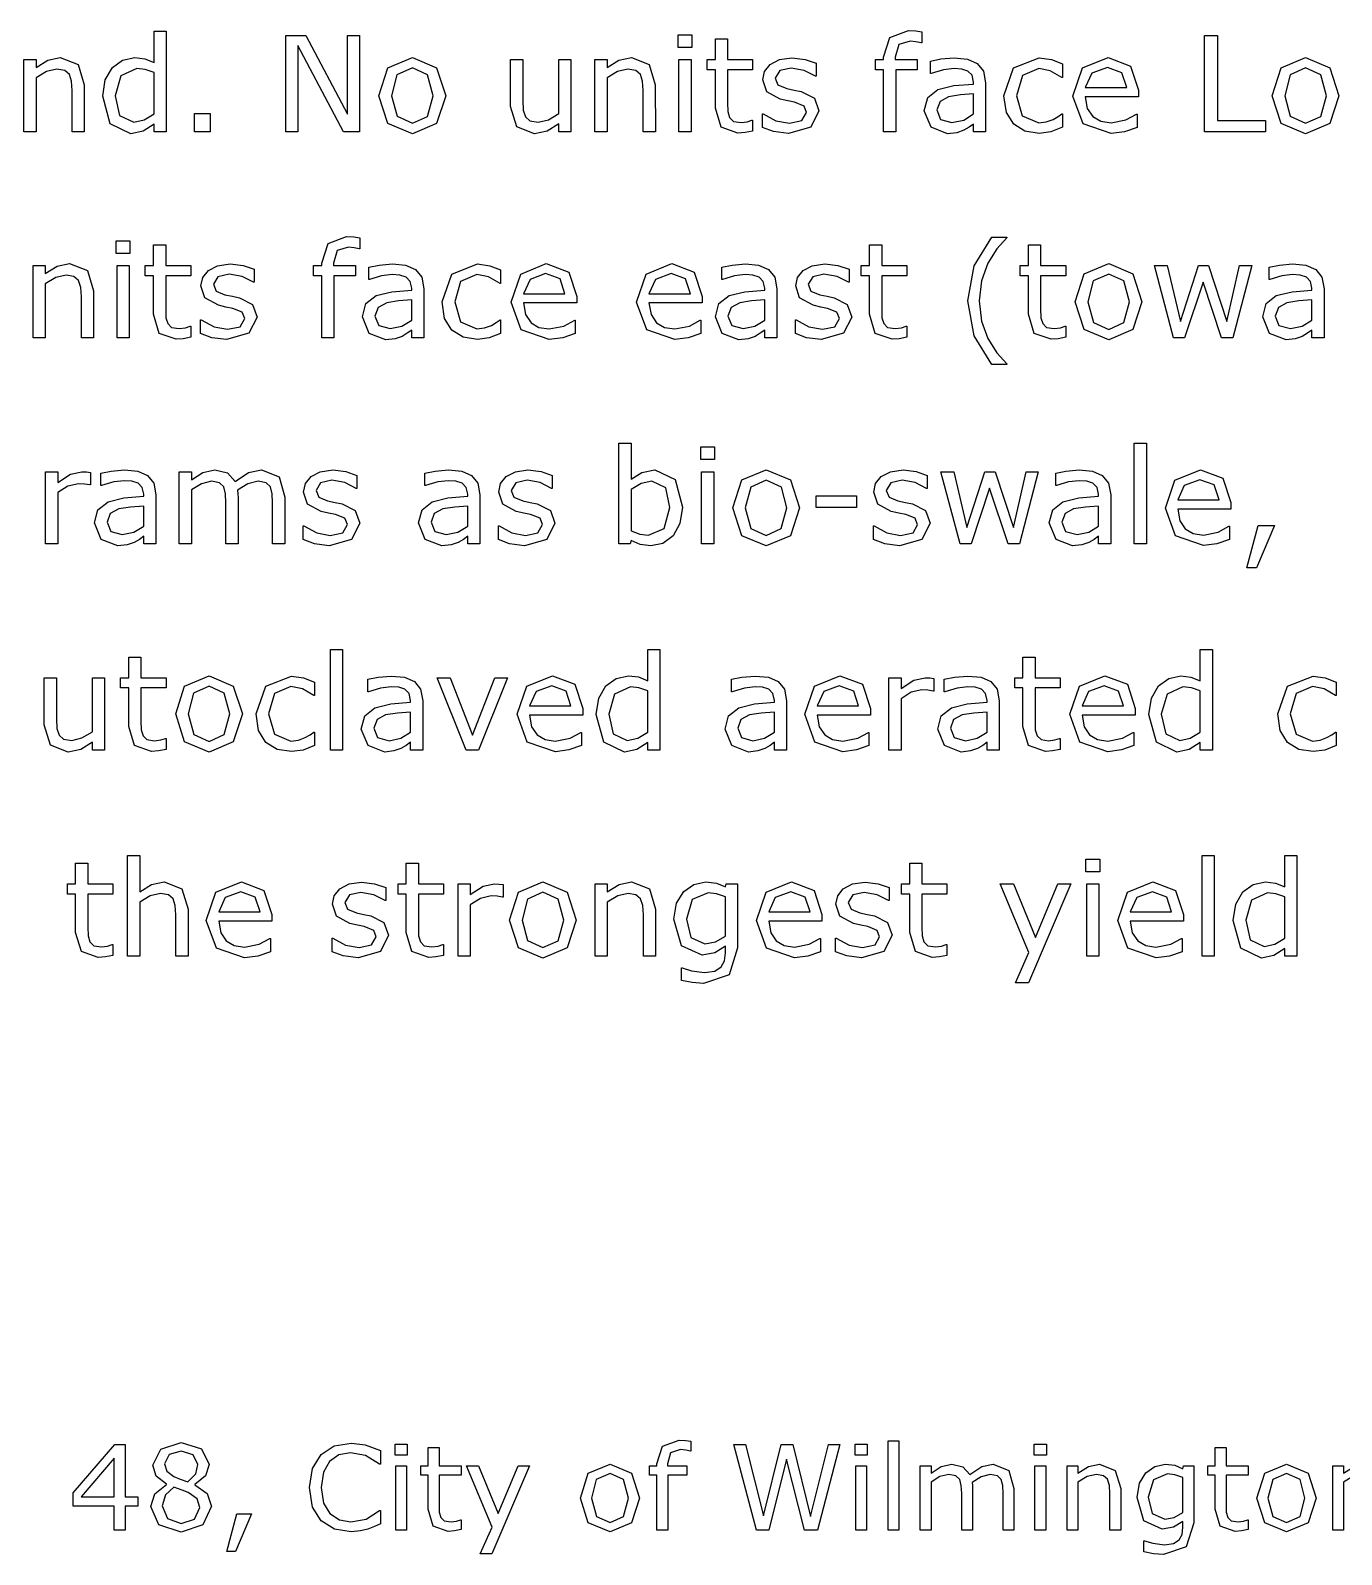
# Model space of a CAD drawing. Extents: x -17 to 192, y 167 to 459.
# Drawn here: x 111.15 to 134.72, y 167.57 to 194.97 of the extents above; entities that cross this region are included whole.
import ezdxf

# ---------------------------------------------------------------- set-up
doc = ezdxf.new("R2010")
doc.units = 0

msp = doc.modelspace()

# ---------------------------------------------------------------- linework, layer by layer
at = {"layer": 'Layer 1', "color": 7}
for points in [[(113.595271, 193.146196), (113.376681, 193.146196), (113.376681, 193.282245), (113.180183, 193.15551), (112.958103, 193.11016), (112.588359, 193.289204), (112.452321, 193.785694), (112.498829, 194.079857), (112.626728, 194.29962), (112.810439, 194.434478), (113.029029, 194.480991), (113.210412, 194.459031), (113.376681, 194.392753), (113.376681, 194.955521), (113.595271, 194.955521), (113.595271, 193.146196)], [(117.067148, 193.146196), (116.782282, 193.146196), (115.961405, 194.694933), (115.961405, 193.14617), (115.746302, 193.14617), (115.746302, 194.877469), (116.103256, 194.877469), (116.852047, 193.46359), (116.852047, 194.877469), (117.067148, 194.877469), (117.067148, 193.146196)], [(123.041173, 194.662363), (122.794677, 194.662363), (122.794677, 194.889084), (123.041173, 194.889084), (123.041173, 194.662363)], [(124.134139, 193.157812), (123.999262, 193.131089), (123.870201, 193.120505), (123.567894, 193.227476), (123.464413, 193.570482), (123.464413, 194.261149), (123.316747, 194.261149), (123.316747, 194.444849), (123.464413, 194.444849), (123.464413, 194.81807), (123.683004, 194.81807), (123.683004, 194.444849), (124.134139, 194.444849), (124.134139, 194.261149), (123.683004, 194.261149), (123.683004, 193.669304), (123.68766, 193.50886), (123.720215, 193.401889), (123.789977, 193.333283), (123.927179, 193.312381), (124.038799, 193.327462), (124.122516, 193.354212), (124.134131, 193.354212), (124.134139, 193.157812)], [(127.174645, 194.743775), (127.16303, 194.743775), (127.068849, 194.764677), (126.966529, 194.776319), (126.761893, 194.713533), (126.699104, 194.48914), (126.699104, 194.444955), (127.093267, 194.444955), (127.093267, 194.261255), (126.706081, 194.261255), (126.706081, 193.14617), (126.487491, 193.14617), (126.487491, 194.261229), (126.339824, 194.261229), (126.339824, 194.444929), (126.487491, 194.444929), (126.487491, 194.48795), (126.6026, 194.84257), (126.935136, 194.966977), (127.066523, 194.960098), (127.174655, 194.943694), (127.174645, 194.743775)], [(133.352168, 193.146196), (132.256887, 193.146196), (132.256887, 194.877495), (132.487106, 194.877495), (132.487106, 193.350825), (133.352168, 193.350825), (133.352168, 193.146196)], [(112.120946, 193.146196), (111.902356, 193.146196), (111.902356, 193.885679), (111.891878, 194.053108), (111.853508, 194.176377), (111.769792, 194.248449), (111.627941, 194.272791), (111.440743, 194.228606), (111.253545, 194.115814), (111.253545, 193.14617), (111.034955, 193.14617), (111.034955, 194.444929), (111.253545, 194.444929), (111.253545, 194.300757), (111.465159, 194.433287), (111.689565, 194.480965), (112.010475, 194.35423), (112.120933, 193.989131), (112.120946, 193.146196)], [(113.376681, 193.465945), (113.376681, 194.211249), (113.218553, 194.265885), (113.066235, 194.280966), (112.780208, 194.153067), (112.677888, 193.790297), (112.756953, 193.437979), (113.010424, 193.318228), (113.198786, 193.358921), (113.376681, 193.465892), (113.376681, 193.465945)], [(118.617052, 193.79498), (118.454272, 193.29386), (118.018253, 193.11016), (117.579907, 193.29386), (117.418289, 193.79498), (117.579907, 194.296127), (118.018253, 194.480991), (118.454272, 194.296127), (118.617052, 193.79498), (118.617052, 193.79498)], [(118.391487, 193.79498), (118.292654, 194.169392), (118.018253, 194.292635), (117.741525, 194.169392), (117.643857, 193.79498), (117.742689, 193.424088), (118.018253, 193.298517), (118.291493, 193.422924), (118.391487, 193.79498), (118.391487, 193.79498)], [(120.869214, 193.14617), (120.650623, 193.14617), (120.650623, 193.290341), (120.439007, 193.156647), (120.215765, 193.110134), (119.897181, 193.234541), (119.783235, 193.601967), (119.783235, 194.444929), (120.001826, 194.444929), (120.001826, 193.705446), (120.011139, 193.535689), (120.050671, 193.415912), (120.132062, 193.341512), (120.277402, 193.318228), (120.462275, 193.362414), (120.650634, 193.475205), (120.650634, 194.444902), (120.869224, 194.444902), (120.869214, 193.14617)], [(122.385399, 193.14617), (122.166808, 193.14617), (122.166808, 193.885653), (122.156331, 194.053081), (122.117961, 194.17635), (122.034244, 194.248423), (121.892393, 194.272764), (121.705196, 194.228579), (121.517998, 194.115787), (121.517998, 193.14617), (121.299407, 193.14617), (121.299407, 194.444929), (121.517998, 194.444929), (121.517998, 194.300757), (121.729611, 194.433287), (121.954017, 194.480965), (122.274927, 194.35423), (122.385385, 193.989131), (122.385399, 193.14617)], [(123.027229, 193.14617), (122.808639, 193.14617), (122.808639, 194.444929), (123.027229, 194.444929), (123.027229, 193.14617)], [(125.325924, 193.520581), (125.178257, 193.228746), (124.777121, 193.11479), (124.512022, 193.148525), (124.31087, 193.22409), (124.31087, 193.469438), (124.322485, 193.469438), (124.552704, 193.345031), (124.79571, 193.299681), (125.021278, 193.346195), (125.102669, 193.492694), (125.058486, 193.608952), (124.88873, 193.676394), (124.766643, 193.700736), (124.630605, 193.730951), (124.387596, 193.863507), (124.316672, 194.079778), (124.349226, 194.230934), (124.450384, 194.357669), (124.615489, 194.443711), (124.841057, 194.476255), (125.075927, 194.447204), (125.274751, 194.378598), (125.274751, 194.144891), (125.263136, 194.144891), (125.059658, 194.24837), (124.82479, 194.291391), (124.622477, 194.244877), (124.539925, 194.108855), (124.58992, 193.987914), (124.748051, 193.921663), (124.882925, 193.893749), (125.008498, 193.868085), (125.243369, 193.748334), (125.325921, 193.520423), (125.325924, 193.520581)], [(128.32225, 193.146196), (128.104821, 193.146196), (128.104821, 193.284547), (128.025755, 193.228746), (127.930413, 193.172946), (127.804839, 193.12876), (127.63857, 193.11024), (127.340914, 193.226497), (127.21883, 193.522989), (127.281616, 193.761352), (127.463, 193.905523), (127.747866, 193.976458), (128.104821, 194.004371), (128.104821, 194.038079), (128.078079, 194.161322), (128.003665, 194.238078), (127.892043, 194.274114), (127.756005, 194.283374), (127.564156, 194.260091), (127.345565, 194.194977), (127.33395, 194.194977), (127.33395, 194.417042), (127.518822, 194.455406), (127.757177, 194.476308), (127.995535, 194.453025), (128.172268, 194.376269), (128.28389, 194.237919), (128.32226, 194.02747), (128.32225, 193.146196)], [(129.703558, 193.227582), (129.495432, 193.146196), (129.287306, 193.117119), (129.029181, 193.157812), (128.828032, 193.283409), (128.696645, 193.495023), (128.650134, 193.793843), (128.824542, 194.293799), (129.287306, 194.47517), (129.505896, 194.443791), (129.703558, 194.367062), (129.703558, 194.124042), (129.691943, 194.124042), (129.484981, 194.243793), (129.278016, 194.28565), (128.98385, 194.160079), (128.876879, 193.793843), (128.981524, 193.432237), (129.278016, 193.30664), (129.412893, 193.324102), (129.536141, 193.369452), (129.62567, 193.420595), (129.691943, 193.468273), (129.703558, 193.468273), (129.703558, 193.227582)], [(131.070915, 193.772914), (130.113998, 193.772914), (130.150042, 193.563603), (130.248874, 193.418267), (130.391887, 193.334553), (130.575597, 193.30664), (130.84186, 193.358974), (131.033707, 193.463617), (131.045322, 193.463617), (131.045322, 193.225254), (130.819754, 193.147361), (130.57791, 193.115955), (130.073289, 193.290368), (129.891904, 193.788022), (130.06515, 194.293799), (130.52326, 194.480991), (130.927887, 194.327507), (131.070902, 193.8915), (131.070915, 193.772914)], [(130.858137, 193.940342), (130.770934, 194.206592), (130.511648, 194.300784), (130.231433, 194.197305), (130.113998, 193.940342), (130.858137, 193.940342)], [(134.671853, 193.79498), (134.509073, 193.29386), (134.073054, 193.11016), (133.634709, 193.29386), (133.473091, 193.79498), (133.634709, 194.296127), (134.073054, 194.480991), (134.509073, 194.296127), (134.671853, 193.79498), (134.671853, 193.79498)], [(134.446285, 193.79498), (134.347455, 194.169392), (134.073054, 194.292635), (133.796326, 194.169392), (133.698658, 193.79498), (133.797488, 193.424088), (134.073054, 193.298517), (134.346291, 193.422924), (134.446285, 193.79498), (134.446285, 193.79498)], [(128.104821, 193.465945), (128.104821, 193.827551), (127.868789, 193.810088), (127.65485, 193.776354), (127.502532, 193.69264), (127.444398, 193.538017), (127.511835, 193.369425), (127.717635, 193.313598), (127.928087, 193.357783), (128.104821, 193.465919), (128.104821, 193.465945)], [(114.382432, 193.146196), (114.104543, 193.146196), (114.104543, 193.47756), (114.382432, 193.47756), (114.382432, 193.146196)], [(117.076435, 191.039613), (117.06482, 191.039613), (116.970639, 191.060515), (116.868319, 191.072157), (116.66368, 191.009371), (116.600895, 190.784978), (116.600895, 190.740793), (116.995055, 190.740793), (116.995055, 190.557093), (116.607869, 190.557093), (116.607869, 189.442008), (116.389279, 189.442008), (116.389279, 190.557067), (116.241615, 190.557067), (116.241615, 190.740767), (116.389279, 190.740767), (116.389279, 190.783788), (116.504388, 191.138408), (116.836927, 191.262815), (116.968313, 191.255936), (117.076446, 191.239532), (117.076435, 191.039613)], [(128.701283, 188.96298), (128.435023, 188.96298), (128.115274, 189.478044), (128.001329, 190.10709), (128.115274, 190.73611), (128.435023, 191.2512), (128.701283, 191.2512), (128.701283, 191.239558), (128.521063, 191.043079), (128.362935, 190.784952), (128.248987, 190.46986), (128.205965, 190.10709), (128.247825, 189.743156), (128.362935, 189.429229), (128.522227, 189.171101), (128.701283, 188.974596), (128.701283, 188.96298)], [(112.942963, 190.958201), (112.696467, 190.958201), (112.696467, 191.184922), (112.942963, 191.184922), (112.942963, 190.958201)], [(114.035927, 189.45365), (113.901053, 189.426927), (113.771989, 189.416343), (113.469682, 189.523314), (113.366201, 189.86632), (113.366201, 190.556987), (113.218537, 190.556987), (113.218537, 190.740687), (113.366201, 190.740687), (113.366201, 191.113908), (113.584791, 191.113908), (113.584791, 190.740687), (114.035927, 190.740687), (114.035927, 190.556987), (113.584791, 190.556987), (113.584791, 189.965142), (113.589448, 189.804698), (113.622005, 189.697727), (113.691768, 189.629121), (113.828967, 189.608219), (113.940589, 189.6233), (114.024306, 189.65005), (114.035921, 189.65005), (114.035927, 189.45365)], [(126.904884, 189.453623), (126.77001, 189.4269), (126.640946, 189.416317), (126.338642, 189.523288), (126.235158, 189.866293), (126.235158, 190.556961), (126.087494, 190.556961), (126.087494, 190.740661), (126.235158, 190.740661), (126.235158, 191.113882), (126.453751, 191.113882), (126.453751, 190.740661), (126.904884, 190.740661), (126.904884, 190.556961), (126.453751, 190.556961), (126.453751, 189.965115), (126.458408, 189.804672), (126.490965, 189.697701), (126.560727, 189.629095), (126.69793, 189.608193), (126.809549, 189.623274), (126.893266, 189.650023), (126.904881, 189.650023), (126.904884, 189.453623)], [(129.761684, 189.453623), (129.626808, 189.4269), (129.497747, 189.416317), (129.19544, 189.523288), (129.091959, 189.866293), (129.091959, 190.556961), (128.944292, 190.556961), (128.944292, 190.740661), (129.091959, 190.740661), (129.091959, 191.113882), (129.310549, 191.113882), (129.310549, 190.740661), (129.761684, 190.740661), (129.761684, 190.556961), (129.310549, 190.556961), (129.310549, 189.965115), (129.315206, 189.804672), (129.34776, 189.697701), (129.417525, 189.629095), (129.554725, 189.608193), (129.666345, 189.623274), (129.750061, 189.650023), (129.761703, 189.650023), (129.761684, 189.453623)], [(112.287192, 189.442008), (112.068598, 189.442008), (112.068598, 190.181491), (112.058121, 190.348919), (112.019751, 190.472188), (111.936037, 190.544261), (111.794186, 190.568602), (111.606988, 190.524417), (111.419791, 190.411625), (111.419791, 189.442008), (111.201197, 189.442008), (111.201197, 190.740767), (111.419791, 190.740767), (111.419791, 190.596595), (111.631404, 190.729125), (111.85581, 190.776803), (112.17672, 190.650068), (112.287178, 190.284969), (112.287192, 189.442008)], [(112.92902, 189.442008), (112.710429, 189.442008), (112.710429, 190.740767), (112.92902, 190.740767), (112.92902, 189.442008)], [(115.227714, 189.816419), (115.080048, 189.524584), (114.678911, 189.410628), (114.413809, 189.444363), (114.21266, 189.519928), (114.21266, 189.765276), (114.224275, 189.765276), (114.454492, 189.640869), (114.6975, 189.595519), (114.923068, 189.642033), (115.004459, 189.788532), (114.960274, 189.90479), (114.790517, 189.972232), (114.668433, 189.996574), (114.532395, 190.026789), (114.289386, 190.159345), (114.21846, 190.375616), (114.251017, 190.526772), (114.352172, 190.653507), (114.51728, 190.739549), (114.742847, 190.772093), (114.977715, 190.743042), (115.176541, 190.674436), (115.176541, 190.440729), (115.1649, 190.440729), (114.961425, 190.544208), (114.726554, 190.587229), (114.524241, 190.540715), (114.441688, 190.404693), (114.491687, 190.283752), (114.649815, 190.217501), (114.784691, 190.189587), (114.910265, 190.163923), (115.145133, 190.044172), (115.227688, 189.816261), (115.227714, 189.816419)], [(118.224037, 189.442034), (118.006611, 189.442034), (118.006611, 189.580385), (117.927546, 189.524584), (117.832203, 189.468784), (117.706629, 189.424598), (117.54036, 189.406078), (117.242704, 189.522335), (117.120618, 189.818827), (117.183406, 190.05719), (117.364788, 190.201361), (117.649654, 190.272296), (118.006611, 190.300209), (118.006611, 190.333917), (117.979867, 190.45716), (117.905453, 190.533916), (117.793833, 190.569952), (117.657795, 190.579212), (117.465946, 190.555929), (117.247356, 190.490815), (117.23574, 190.490815), (117.23574, 190.71288), (117.420612, 190.751244), (117.65897, 190.772146), (117.897328, 190.748863), (118.074061, 190.672107), (118.185681, 190.533757), (118.224051, 190.323308), (118.224037, 189.442034)], [(119.605348, 189.52342), (119.397219, 189.442034), (119.189093, 189.412957), (118.930971, 189.45365), (118.729819, 189.579247), (118.598433, 189.790861), (118.551924, 190.089681), (118.726332, 190.589637), (119.189093, 190.771008), (119.407686, 190.739629), (119.605348, 190.6629), (119.605348, 190.41988), (119.593733, 190.41988), (119.386768, 190.539631), (119.179806, 190.581488), (118.885638, 190.455917), (118.778667, 190.089681), (118.883312, 189.728075), (119.179806, 189.602478), (119.31468, 189.61994), (119.437928, 189.66529), (119.527458, 189.716433), (119.593733, 189.764111), (119.605348, 189.764111), (119.605348, 189.52342)], [(120.972703, 190.068752), (120.015788, 190.068752), (120.051832, 189.859441), (120.150662, 189.714105), (120.293677, 189.630391), (120.477385, 189.602478), (120.743648, 189.654812), (120.935497, 189.759455), (120.947112, 189.759455), (120.947112, 189.521092), (120.721545, 189.443199), (120.479697, 189.411793), (119.975079, 189.586206), (119.793694, 190.08386), (119.966941, 190.589637), (120.42505, 190.776829), (120.829677, 190.623345), (120.97269, 190.187338), (120.972703, 190.068752)], [(123.228379, 190.068752), (122.271461, 190.068752), (122.307505, 189.859441), (122.406335, 189.714105), (122.54935, 189.630391), (122.733061, 189.602478), (122.999321, 189.654812), (123.19117, 189.759455), (123.202786, 189.759455), (123.202786, 189.521092), (122.977218, 189.443199), (122.735371, 189.411793), (122.230753, 189.586206), (122.049368, 190.08386), (122.222614, 190.589637), (122.680724, 190.776829), (123.08535, 190.623345), (123.228365, 190.187338), (123.228379, 190.068752)], [(124.568984, 189.442008), (124.351555, 189.442008), (124.351555, 189.580358), (124.272489, 189.524558), (124.177147, 189.468757), (124.051573, 189.424572), (123.885307, 189.406051), (123.587651, 189.522309), (123.465564, 189.818801), (123.52835, 190.057163), (123.709735, 190.201335), (123.9946, 190.272269), (124.351555, 190.300183), (124.351555, 190.333891), (124.324813, 190.457134), (124.250399, 190.533889), (124.138777, 190.569925), (124.002739, 190.579186), (123.810893, 190.555902), (123.592299, 190.490789), (123.580684, 190.490789), (123.580684, 190.712853), (123.765556, 190.751218), (124.003914, 190.77212), (124.242271, 190.748836), (124.419005, 190.672081), (124.530624, 190.53373), (124.568994, 190.323281), (124.568984, 189.442008)], [(125.917738, 189.816393), (125.770071, 189.524558), (125.368935, 189.410602), (125.103833, 189.444336), (124.902684, 189.519901), (124.902684, 189.765249), (124.914299, 189.765249), (125.144515, 189.640842), (125.387524, 189.595493), (125.613092, 189.642006), (125.694483, 189.788506), (125.650297, 189.904764), (125.480541, 189.972206), (125.358457, 189.996548), (125.222419, 190.026763), (124.97941, 190.159319), (124.908483, 190.375589), (124.94104, 190.526745), (125.042196, 190.653481), (125.207303, 190.739523), (125.432871, 190.772067), (125.667739, 190.743016), (125.866565, 190.674409), (125.866565, 190.440703), (125.85495, 190.440703), (125.651475, 190.544181), (125.416604, 190.587203), (125.214291, 190.540689), (125.131738, 190.404667), (125.181737, 190.283726), (125.339865, 190.217474), (125.474741, 190.189561), (125.600315, 190.163896), (125.835183, 190.044146), (125.917738, 189.816234), (125.917738, 189.816393)], [(131.132529, 190.090792), (130.969747, 189.589672), (130.53373, 189.405972), (130.095384, 189.589672), (129.933766, 190.090792), (130.095384, 190.591939), (130.53373, 190.776803), (130.969747, 190.591939), (131.132529, 190.090792), (131.132529, 190.090792)], [(133.104497, 190.740767), (132.766149, 189.442008), (132.563835, 189.442008), (132.230135, 190.443111), (131.898758, 189.442008), (131.697609, 189.442008), (131.35577, 190.740767), (131.583664, 190.740767), (131.822021, 189.735007), (132.146419, 190.740767), (132.326639, 190.740767), (132.659178, 189.735007), (132.884745, 190.740767), (133.104497, 190.740767)], [(134.405579, 189.442008), (134.188153, 189.442008), (134.188153, 189.580358), (134.109087, 189.524558), (134.013745, 189.468757), (133.888171, 189.424572), (133.721902, 189.406051), (133.424246, 189.522309), (133.302159, 189.818801), (133.364948, 190.057163), (133.546333, 190.201335), (133.831198, 190.272269), (134.188153, 190.300183), (134.188153, 190.333891), (134.161409, 190.457134), (134.086995, 190.533889), (133.975375, 190.569925), (133.839337, 190.579186), (133.647488, 190.555902), (133.428897, 190.490789), (133.417282, 190.490789), (133.417282, 190.712853), (133.602154, 190.751218), (133.840512, 190.77212), (134.078869, 190.748836), (134.255603, 190.672081), (134.367222, 190.53373), (134.405592, 190.323281), (134.405579, 189.442008)], [(120.759928, 190.23618), (120.672724, 190.50243), (120.413438, 190.596622), (120.133221, 190.493143), (120.015788, 190.23618), (120.759928, 190.23618)], [(123.015601, 190.23618), (122.928397, 190.50243), (122.669111, 190.596622), (122.388894, 190.493143), (122.271461, 190.23618), (123.015601, 190.23618)], [(130.906961, 190.090792), (130.808129, 190.465203), (130.53373, 190.588446), (130.257002, 190.465203), (130.159334, 190.090792), (130.258164, 189.7199), (130.53373, 189.594328), (130.806967, 189.718735), (130.906961, 190.090792), (130.906961, 190.090792)], [(118.006611, 189.761783), (118.006611, 190.123389), (117.770579, 190.105926), (117.556637, 190.072192), (117.404322, 189.988478), (117.346185, 189.833855), (117.413622, 189.665263), (117.619425, 189.609436), (117.829877, 189.653621), (118.006611, 189.761757), (118.006611, 189.761783)], [(124.351555, 189.761757), (124.351555, 190.123362), (124.115523, 190.1059), (123.901584, 190.072165), (123.749269, 189.988451), (123.691132, 189.833829), (123.758569, 189.665237), (123.964369, 189.60941), (124.174821, 189.653595), (124.351555, 189.76173), (124.351555, 189.761757)], [(134.188153, 189.761757), (134.188153, 190.123362), (133.952121, 190.1059), (133.738179, 190.072165), (133.585864, 189.988451), (133.527727, 189.833829), (133.595167, 189.665237), (133.800967, 189.60941), (134.011419, 189.653595), (134.188153, 189.76173), (134.188153, 189.761757)], [(122.87374, 186.397107), (122.827231, 186.104108), (122.703983, 185.88551), (122.522598, 185.747159), (122.305172, 185.70181), (122.112161, 185.728533), (121.949379, 185.798303), (121.935436, 185.737846), (121.730797, 185.737846), (121.730797, 187.547038), (121.949387, 187.547038), (121.949387, 186.900556), (122.144723, 187.023825), (122.377268, 187.072641), (122.740035, 186.895926), (122.873747, 186.397107), (122.87374, 186.397107)], [(123.449287, 187.254039), (123.202791, 187.254039), (123.202791, 187.48076), (123.449287, 187.48076), (123.449287, 187.254039)], [(131.211604, 185.737793), (130.993014, 185.737793), (130.993014, 187.546985), (131.211604, 187.546985), (131.211604, 185.737793)], [(112.234868, 186.798268), (112.223253, 186.798268), (112.12791, 186.814672), (112.019775, 186.820493), (111.824439, 186.775144), (111.643056, 186.66005), (111.643056, 185.737846), (111.424463, 185.737846), (111.424463, 187.036605), (111.643056, 187.036605), (111.643056, 186.844755), (111.872111, 186.992419), (112.075586, 187.036605), (112.158139, 187.033165), (112.234878, 187.022582), (112.234868, 186.798268)], [(113.40805, 185.737872), (113.190624, 185.737872), (113.190624, 185.876223), (113.111558, 185.820422), (113.016216, 185.764622), (112.890642, 185.720436), (112.724373, 185.701916), (112.426717, 185.818173), (112.30463, 186.114665), (112.367418, 186.353028), (112.548803, 186.497199), (112.833669, 186.568134), (113.190624, 186.596047), (113.190624, 186.629755), (113.163879, 186.752998), (113.089466, 186.829754), (112.977846, 186.86579), (112.841808, 186.87505), (112.649959, 186.851767), (112.431368, 186.786653), (112.419753, 186.786653), (112.419753, 187.008718), (112.604625, 187.047082), (112.842983, 187.067984), (113.08134, 187.044701), (113.258074, 186.967945), (113.369693, 186.829595), (113.408063, 186.619146), (113.40805, 185.737872)], [(115.724186, 185.737846), (115.505595, 185.737846), (115.505595, 186.477329), (115.497446, 186.638963), (115.466051, 186.76337), (115.389314, 186.838935), (115.245134, 186.864599), (115.061426, 186.818085), (114.877716, 186.701828), (114.883537, 186.639042), (114.885918, 186.569272), (114.885918, 185.737846), (114.667327, 185.737846), (114.667327, 186.477329), (114.659178, 186.640127), (114.627785, 186.764534), (114.551046, 186.838935), (114.406869, 186.864599), (114.226646, 186.820414), (114.047589, 186.707622), (114.047589, 185.737846), (113.828996, 185.737846), (113.828996, 187.036605), (114.047589, 187.036605), (114.047589, 186.892433), (114.251064, 187.024963), (114.468493, 187.072641), (114.692897, 187.01684), (114.83126, 186.862191), (115.073105, 187.022661), (115.306811, 187.072641), (115.621908, 186.942413), (115.724228, 186.580807), (115.724186, 185.737846)], [(117.07294, 186.112231), (116.925273, 185.820396), (116.524136, 185.70644), (116.259038, 185.740174), (116.057886, 185.815739), (116.057886, 186.061087), (116.069527, 186.061087), (116.299744, 185.93668), (116.542753, 185.891331), (116.76832, 185.937844), (116.849711, 186.084344), (116.805526, 186.200602), (116.635769, 186.268044), (116.513685, 186.292386), (116.377647, 186.322601), (116.134639, 186.455157), (116.063712, 186.671427), (116.096269, 186.822583), (116.197424, 186.949319), (116.362532, 187.035361), (116.588099, 187.067905), (116.822967, 187.038854), (117.021793, 186.970247), (117.021793, 186.736541), (117.010178, 186.736541), (116.806703, 186.840019), (116.571833, 186.883041), (116.369522, 186.836527), (116.286967, 186.700505), (116.336965, 186.579564), (116.495093, 186.513312), (116.62997, 186.485399), (116.755543, 186.459734), (116.990414, 186.339984), (117.072966, 186.112072), (117.07294, 186.112231)], [(119.232106, 185.737846), (119.014677, 185.737846), (119.014677, 185.876196), (118.935615, 185.820396), (118.84027, 185.764595), (118.714699, 185.72041), (118.548429, 185.701889), (118.250773, 185.818147), (118.128687, 186.114639), (118.191475, 186.353001), (118.372857, 186.497173), (118.657723, 186.568107), (119.014677, 186.596021), (119.014677, 186.629729), (118.987936, 186.752972), (118.913522, 186.829727), (118.8019, 186.865763), (118.665862, 186.875024), (118.474015, 186.85174), (118.255425, 186.786627), (118.24381, 186.786627), (118.24381, 187.008691), (118.428682, 187.047056), (118.667039, 187.067958), (118.905397, 187.044674), (119.08213, 186.967919), (119.19375, 186.829568), (119.23212, 186.619119), (119.232106, 185.737846)], [(120.580861, 186.112231), (120.433194, 185.820396), (120.032057, 185.70644), (119.766958, 185.740174), (119.565806, 185.815739), (119.565806, 186.061087), (119.577422, 186.061087), (119.807638, 185.93668), (120.050647, 185.891331), (120.276214, 185.937844), (120.357605, 186.084344), (120.313423, 186.200602), (120.143664, 186.268044), (120.02158, 186.292386), (119.885542, 186.322601), (119.642533, 186.455157), (119.571606, 186.671427), (119.604163, 186.822583), (119.705321, 186.949319), (119.870426, 187.035361), (120.095994, 187.067905), (120.330861, 187.038854), (120.529688, 186.970247), (120.529688, 186.736541), (120.518072, 186.736541), (120.314598, 186.840019), (120.079727, 186.883041), (119.877416, 186.836527), (119.794861, 186.700505), (119.84486, 186.579564), (120.00299, 186.513312), (120.137864, 186.485399), (120.263438, 186.459734), (120.498308, 186.339984), (120.580861, 186.112072), (120.580861, 186.112231)], [(122.648172, 186.391287), (122.571435, 186.743605), (122.323775, 186.86452), (122.130764, 186.822663), (121.949379, 186.716856), (121.949379, 185.972716), (122.108671, 185.914587), (122.260989, 185.898183), (122.544691, 186.016796), (122.648172, 186.391181), (122.648172, 186.391287)], [(123.435343, 185.737846), (123.216753, 185.737846), (123.216753, 187.036605), (123.435343, 187.036605), (123.435343, 185.737846)], [(124.974783, 186.38663), (124.812003, 185.88551), (124.375984, 185.70181), (123.937638, 185.88551), (123.77602, 186.38663), (123.937638, 186.887777), (124.375984, 187.072641), (124.812003, 186.887777), (124.974783, 186.38663), (124.974783, 186.38663)], [(124.749215, 186.38663), (124.650385, 186.761041), (124.375984, 186.884284), (124.099256, 186.761041), (124.001588, 186.38663), (124.100418, 186.015738), (124.375984, 185.890166), (124.649221, 186.014573), (124.749215, 186.38663), (124.749215, 186.38663)], [(127.322311, 186.112178), (127.174645, 185.820343), (126.773508, 185.706387), (126.508409, 185.740121), (126.307257, 185.815686), (126.307257, 186.061034), (126.318872, 186.061034), (126.549091, 185.936627), (126.792097, 185.891278), (127.017665, 185.937791), (127.099056, 186.084291), (127.054873, 186.200549), (126.885117, 186.267991), (126.76303, 186.292333), (126.626992, 186.322548), (126.383983, 186.455104), (126.313059, 186.671374), (126.345614, 186.82253), (126.446772, 186.949266), (126.611877, 187.035308), (126.837444, 187.067852), (127.072315, 187.038801), (127.271138, 186.970194), (127.271138, 186.736488), (127.259523, 186.736488), (127.056045, 186.839966), (126.821178, 186.882988), (126.618864, 186.836474), (126.536312, 186.700452), (126.586307, 186.579511), (126.744438, 186.513259), (126.879312, 186.485346), (127.004886, 186.459681), (127.239756, 186.339931), (127.322308, 186.112019), (127.322311, 186.112178)], [(129.268703, 187.036552), (128.930351, 185.737793), (128.728038, 185.737793), (128.394338, 186.738896), (128.062964, 185.737793), (127.861812, 185.737793), (127.519973, 187.036552), (127.747866, 187.036552), (127.986224, 186.030792), (128.310621, 187.036552), (128.490842, 187.036552), (128.82338, 186.030792), (129.048948, 187.036552), (129.268703, 187.036552)], [(130.569784, 185.737793), (130.352355, 185.737793), (130.352355, 185.876144), (130.27329, 185.820343), (130.177947, 185.764542), (130.052374, 185.720357), (129.886105, 185.701836), (129.588449, 185.818094), (129.466365, 186.114586), (129.52915, 186.352949), (129.710535, 186.49712), (129.995401, 186.568055), (130.352355, 186.595968), (130.352355, 186.629676), (130.325611, 186.752919), (130.251197, 186.829674), (130.139578, 186.86571), (130.00354, 186.874971), (129.811691, 186.851688), (129.5931, 186.786574), (129.581485, 186.786574), (129.581485, 187.008638), (129.766357, 187.047003), (130.004714, 187.067905), (130.243072, 187.044621), (130.419805, 186.967866), (130.531428, 186.829515), (130.569798, 186.619066), (130.569784, 185.737793)], [(132.731277, 186.364511), (131.774359, 186.364511), (131.810403, 186.155199), (131.909236, 186.009864), (132.052248, 185.92615), (132.235959, 185.898236), (132.502222, 185.950571), (132.694068, 186.055213), (132.705684, 186.055213), (132.705684, 185.81685), (132.480116, 185.738957), (132.238271, 185.707551), (131.733651, 185.881964), (131.552266, 186.379619), (131.725512, 186.885395), (132.183624, 187.072588), (132.588248, 186.919103), (132.731263, 186.483097), (132.731277, 186.364511)], [(132.518499, 186.531939), (132.431295, 186.798189), (132.172009, 186.89238), (131.891794, 186.788902), (131.774359, 186.531939), (132.518499, 186.531939)], [(126.001463, 186.39007), (125.275926, 186.39007), (125.275926, 186.600519), (126.001463, 186.600519), (126.001463, 186.39007)], [(113.190624, 186.057621), (113.190624, 186.419227), (112.954592, 186.401764), (112.74065, 186.36803), (112.588335, 186.284316), (112.530198, 186.129693), (112.597637, 185.961075), (112.803438, 185.905274), (113.01389, 185.949459), (113.190624, 186.057595), (113.190624, 186.057621)], [(119.014677, 186.057595), (119.014677, 186.4192), (118.778646, 186.401738), (118.564706, 186.368003), (118.412391, 186.284289), (118.354254, 186.129667), (118.421691, 185.961048), (118.627495, 185.905248), (118.837947, 185.949433), (119.014677, 186.057568), (119.014677, 186.057595)], [(130.352355, 186.057542), (130.352355, 186.419147), (130.116323, 186.401685), (129.902382, 186.36795), (129.750067, 186.284236), (129.69193, 186.129614), (129.759369, 185.960995), (129.96517, 185.905195), (130.175622, 185.94938), (130.352355, 186.057515), (130.352355, 186.057542)], [(133.516112, 186.069157), (133.188225, 185.307581), (133.018468, 185.307581), (133.220782, 186.069157), (133.516112, 186.069157)], [(116.762494, 182.03371), (116.543903, 182.03371), (116.543903, 183.842903), (116.762494, 183.842903), (116.762494, 182.03371)], [(122.46679, 182.03371), (122.248199, 182.03371), (122.248199, 182.169759), (122.051699, 182.043024), (121.829618, 181.997674), (121.459874, 182.176718), (121.323836, 182.673208), (121.370345, 182.967371), (121.498244, 183.187134), (121.681955, 183.321992), (121.900545, 183.368505), (122.08193, 183.34628), (122.248199, 183.280002), (122.248199, 183.84277), (122.46679, 183.84277), (122.46679, 182.03371)], [(132.397566, 182.033684), (132.178975, 182.033684), (132.178975, 182.169733), (131.982475, 182.042997), (131.760397, 181.997648), (131.39065, 182.176691), (131.254612, 182.673181), (131.301123, 182.967344), (131.42902, 183.187107), (131.612731, 183.321965), (131.831321, 183.368479), (132.012706, 183.346254), (132.178975, 183.279976), (132.178975, 183.842744), (132.397566, 183.842744), (132.397566, 182.033684)], [(113.59176, 182.045326), (113.456884, 182.018603), (113.327823, 182.008019), (113.025516, 182.11499), (112.922035, 182.457996), (112.922035, 183.148663), (112.774368, 183.148663), (112.774368, 183.332363), (112.922035, 183.332363), (112.922035, 183.705584), (113.140625, 183.705584), (113.140625, 183.332363), (113.59176, 183.332363), (113.59176, 183.148663), (113.140625, 183.148663), (113.140625, 182.556818), (113.145282, 182.396374), (113.177839, 182.289403), (113.247601, 182.220797), (113.384801, 182.199895), (113.496423, 182.214976), (113.58014, 182.241726), (113.591755, 182.241726), (113.59176, 182.045326)], [(129.661691, 182.045299), (129.526814, 182.018576), (129.397753, 182.007993), (129.095446, 182.114964), (128.991965, 182.457969), (128.991965, 183.148637), (128.844298, 183.148637), (128.844298, 183.332337), (128.991965, 183.332337), (128.991965, 183.705558), (129.210555, 183.705558), (129.210555, 183.332337), (129.661691, 183.332337), (129.661691, 183.148637), (129.210555, 183.148637), (129.210555, 182.556791), (129.215212, 182.396348), (129.247766, 182.289377), (129.317532, 182.220771), (129.454731, 182.199869), (129.566353, 182.21495), (129.650067, 182.241699), (129.661683, 182.241699), (129.661691, 182.045299)], [(112.487179, 182.033684), (112.268586, 182.033684), (112.268586, 182.177855), (112.056973, 182.044161), (111.833731, 181.997648), (111.515146, 182.122055), (111.401198, 182.489481), (111.401198, 183.332443), (111.619792, 183.332443), (111.619792, 182.59296), (111.629078, 182.423203), (111.668612, 182.303426), (111.750001, 182.229026), (111.895342, 182.205742), (112.080214, 182.249928), (112.268573, 182.362719), (112.268573, 183.332416), (112.487166, 183.332416), (112.487179, 182.033684)], [(114.962605, 182.682494), (114.799825, 182.181374), (114.363806, 181.997674), (113.92546, 182.181374), (113.763843, 182.682494), (113.92546, 183.183641), (114.363806, 183.368505), (114.799825, 183.183641), (114.962605, 182.682494), (114.962605, 182.682494)], [(116.261361, 182.115096), (116.053234, 182.03371), (115.845108, 182.004633), (115.586986, 182.045326), (115.385834, 182.170923), (115.254448, 182.382537), (115.207939, 182.681357), (115.382347, 183.181313), (115.845108, 183.362684), (116.063699, 183.331305), (116.261361, 183.254576), (116.261361, 183.011556), (116.249745, 183.011556), (116.042781, 183.131307), (115.835819, 183.173164), (115.54165, 183.047593), (115.434679, 182.681357), (115.539324, 182.319751), (115.835819, 182.194154), (115.970692, 182.211616), (116.09394, 182.256939), (116.18347, 182.308109), (116.249745, 182.355787), (116.261361, 182.355787), (116.261361, 182.115096)], [(118.204265, 182.03371), (117.986836, 182.03371), (117.986836, 182.172061), (117.907771, 182.11626), (117.812428, 182.06046), (117.686854, 182.016274), (117.520585, 181.997754), (117.222929, 182.114011), (117.100845, 182.410503), (117.163631, 182.648866), (117.345016, 182.793037), (117.629882, 182.863972), (117.986836, 182.891885), (117.986836, 182.925593), (117.960092, 183.048836), (117.885678, 183.125592), (117.774058, 183.161628), (117.63802, 183.170888), (117.446171, 183.147605), (117.227581, 183.082491), (117.215965, 183.082491), (117.215965, 183.304556), (117.400838, 183.34292), (117.639195, 183.363822), (117.877553, 183.340539), (118.054286, 183.263783), (118.165908, 183.125433), (118.204278, 182.914984), (118.204265, 182.03371)], [(119.72975, 183.332469), (119.204201, 182.03371), (118.984449, 182.03371), (118.462387, 183.332469), (118.699583, 183.332469), (119.101881, 182.298823), (119.500695, 183.332469), (119.72975, 183.332469)], [(121.081991, 182.660428), (120.125074, 182.660428), (120.161118, 182.451117), (120.259951, 182.305781), (120.402963, 182.222067), (120.586674, 182.194154), (120.852937, 182.246488), (121.044786, 182.351131), (121.056401, 182.351131), (121.056401, 182.112768), (120.830833, 182.034875), (120.588989, 182.003469), (120.084368, 182.177882), (119.902986, 182.675536), (120.076229, 183.181313), (120.534342, 183.368505), (120.938966, 183.215021), (121.081981, 182.779014), (121.081991, 182.660428)], [(124.743392, 182.03371), (124.525962, 182.03371), (124.525962, 182.172061), (124.446897, 182.11626), (124.351555, 182.06046), (124.225981, 182.016274), (124.059714, 181.997754), (123.762058, 182.114011), (123.639972, 182.410503), (123.702757, 182.648866), (123.884142, 182.793037), (124.169008, 182.863972), (124.525962, 182.891885), (124.525962, 182.925593), (124.499221, 183.048836), (124.424807, 183.125592), (124.313185, 183.161628), (124.177147, 183.170888), (123.9853, 183.147605), (123.766707, 183.082491), (123.755092, 183.082491), (123.755092, 183.304556), (123.939964, 183.34292), (124.178322, 183.363822), (124.416679, 183.340539), (124.593413, 183.263783), (124.705032, 183.125433), (124.743402, 182.914984), (124.743392, 182.03371)], [(126.251438, 182.660428), (125.294521, 182.660428), (125.330565, 182.451117), (125.429394, 182.305781), (125.572409, 182.222067), (125.75612, 182.194154), (126.02238, 182.246488), (126.21423, 182.351131), (126.225845, 182.351131), (126.225845, 182.112768), (126.000277, 182.034875), (125.758432, 182.003469), (125.253812, 182.177882), (125.072427, 182.675536), (125.245673, 183.181313), (125.703783, 183.368505), (126.10841, 183.215021), (126.251425, 182.779014), (126.251438, 182.660428)], [(127.393227, 183.094106), (127.381612, 183.094106), (127.28627, 183.11051), (127.178137, 183.116331), (126.982801, 183.070982), (126.801416, 182.955888), (126.801416, 182.033684), (126.582825, 182.033684), (126.582825, 183.332443), (126.801403, 183.332443), (126.801403, 183.140593), (127.030458, 183.288257), (127.233935, 183.332443), (127.316488, 183.329003), (127.393227, 183.31842), (127.393227, 183.094106)], [(128.566409, 182.033684), (128.34898, 182.033684), (128.34898, 182.172034), (128.269915, 182.116234), (128.174573, 182.060433), (128.048999, 182.016248), (127.88273, 181.997727), (127.585074, 182.113985), (127.46299, 182.410477), (127.525775, 182.648839), (127.70716, 182.793011), (127.992026, 182.863945), (128.34898, 182.891859), (128.34898, 182.925567), (128.322239, 183.04881), (128.247825, 183.125565), (128.136203, 183.161601), (128.000165, 183.170862), (127.808316, 183.147578), (127.589725, 183.082465), (127.57811, 183.082465), (127.57811, 183.304529), (127.762982, 183.342894), (128.00134, 183.363796), (128.239697, 183.340512), (128.416428, 183.263757), (128.52805, 183.125406), (128.56642, 182.914957), (128.566409, 182.033684)], [(131.012768, 182.660402), (130.05585, 182.660402), (130.091895, 182.45109), (130.190727, 182.305755), (130.333742, 182.222041), (130.51745, 182.194127), (130.783713, 182.246462), (130.975562, 182.351104), (130.987177, 182.351104), (130.987177, 182.112741), (130.76161, 182.034848), (130.519765, 182.003442), (130.015144, 182.177855), (129.833762, 182.675509), (130.007006, 183.181286), (130.465118, 183.368479), (130.869742, 183.214994), (131.012757, 182.778988), (131.012768, 182.660402)], [(134.625334, 182.11507), (134.417207, 182.033684), (134.209081, 182.004606), (133.950957, 182.045299), (133.749807, 182.170897), (133.618421, 182.38251), (133.571912, 182.68133), (133.74632, 183.181286), (134.209081, 183.362658), (134.427672, 183.331278), (134.625334, 183.254549), (134.625334, 183.01153), (134.613719, 183.01153), (134.406754, 183.13128), (134.199789, 183.173137), (133.905623, 183.047566), (133.798652, 182.68133), (133.903297, 182.319725), (134.199789, 182.194127), (134.334665, 182.21159), (134.457914, 182.256913), (134.547443, 182.308083), (134.613719, 182.355761), (134.625334, 182.355761), (134.625334, 182.11507)], [(114.737037, 182.682494), (114.638207, 183.056906), (114.363806, 183.180149), (114.087078, 183.056906), (113.98941, 182.682494), (114.088243, 182.311602), (114.363806, 182.186031), (114.637043, 182.310438), (114.737037, 182.682494), (114.737037, 182.682494)], [(120.869214, 182.827856), (120.78201, 183.094106), (120.522724, 183.188298), (120.242509, 183.084819), (120.125074, 182.827856), (120.869214, 182.827856)], [(122.248199, 182.353459), (122.248199, 183.098763), (122.090069, 183.153399), (121.937753, 183.16848), (121.651723, 183.040581), (121.549404, 182.677811), (121.628469, 182.325493), (121.881942, 182.205742), (122.070302, 182.246435), (122.248199, 182.353406), (122.248199, 182.353459)], [(126.03866, 182.827856), (125.951456, 183.094106), (125.69217, 183.188298), (125.411956, 183.084819), (125.294521, 182.827856), (126.03866, 182.827856)], [(130.79999, 182.82783), (130.712786, 183.09408), (130.4535, 183.188271), (130.173286, 183.084793), (130.05585, 182.82783), (130.79999, 182.82783)], [(132.178975, 182.353433), (132.178975, 183.098736), (132.020845, 183.153373), (131.86853, 183.168454), (131.5825, 183.040555), (131.48018, 182.677785), (131.559245, 182.325466), (131.812719, 182.205716), (132.001078, 182.246409), (132.178975, 182.35338), (132.178975, 182.353433)], [(117.986836, 182.353459), (117.986836, 182.715065), (117.750804, 182.697602), (117.536862, 182.663868), (117.384547, 182.580154), (117.32641, 182.425531), (117.39385, 182.256913), (117.599651, 182.201112), (117.810102, 182.245297), (117.986836, 182.353433), (117.986836, 182.353459)], [(124.525962, 182.353459), (124.525962, 182.715065), (124.289931, 182.697602), (124.075991, 182.663868), (123.923676, 182.580154), (123.86554, 182.425531), (123.932976, 182.256913), (124.138777, 182.201112), (124.349229, 182.245297), (124.525962, 182.353433), (124.525962, 182.353459)], [(128.34898, 182.353433), (128.34898, 182.715038), (128.112949, 182.697576), (127.899009, 182.663841), (127.746692, 182.580127), (127.688557, 182.425505), (127.755994, 182.256886), (127.961795, 182.201086), (128.172247, 182.245271), (128.34898, 182.353406), (128.34898, 182.353433)], [(112.636026, 178.341084), (112.501149, 178.314361), (112.372088, 178.303778), (112.069781, 178.410749), (111.9663, 178.753754), (111.9663, 179.444422), (111.818634, 179.444422), (111.818634, 179.628122), (111.9663, 179.628122), (111.9663, 180.001343), (112.184891, 180.001343), (112.184891, 179.628122), (112.636026, 179.628122), (112.636026, 179.444422), (112.184891, 179.444422), (112.184891, 178.852576), (112.189547, 178.692133), (112.222102, 178.585162), (112.291864, 178.516556), (112.429066, 178.495654), (112.540686, 178.510735), (112.624403, 178.537484), (112.636018, 178.537484), (112.636026, 178.341084)], [(113.985941, 178.329443), (113.767348, 178.329443), (113.767348, 179.068926), (113.756871, 179.236354), (113.718501, 179.359623), (113.634787, 179.431695), (113.492936, 179.456037), (113.305738, 179.411852), (113.118541, 179.29906), (113.118541, 178.329522), (112.899947, 178.329522), (112.899947, 180.138714), (113.118541, 180.138714), (113.118541, 179.484109), (113.330154, 179.616639), (113.55456, 179.664317), (113.87547, 179.537582), (113.985928, 179.172483), (113.985941, 178.329443)], [(118.577515, 178.341058), (118.442638, 178.314335), (118.313577, 178.303752), (118.01127, 178.410723), (117.907789, 178.753728), (117.907789, 179.444395), (117.760123, 179.444395), (117.760123, 179.628095), (117.907789, 179.628095), (117.907789, 180.001316), (118.12638, 180.001316), (118.12638, 179.628095), (118.577515, 179.628095), (118.577515, 179.444395), (118.12638, 179.444395), (118.12638, 178.85255), (118.131036, 178.692107), (118.163593, 178.585136), (118.233356, 178.516529), (118.370555, 178.495627), (118.482178, 178.510708), (118.565894, 178.537458), (118.57751, 178.537458), (118.577515, 178.341058)], [(127.626952, 178.341058), (127.492076, 178.314335), (127.363015, 178.303752), (127.060707, 178.410723), (126.957226, 178.753728), (126.957226, 179.444395), (126.80956, 179.444395), (126.80956, 179.628095), (126.957226, 179.628095), (126.957226, 180.001316), (127.175817, 180.001316), (127.175817, 179.628095), (127.626952, 179.628095), (127.626952, 179.444395), (127.175817, 179.444395), (127.175817, 178.85255), (127.180473, 178.692107), (127.213028, 178.585136), (127.282793, 178.516529), (127.419993, 178.495627), (127.531615, 178.510708), (127.615329, 178.537458), (127.626944, 178.537458), (127.626952, 178.341058)], [(130.37213, 179.845636), (130.125631, 179.845636), (130.125631, 180.072357), (130.37213, 180.072357), (130.37213, 179.845636)], [(132.430152, 178.329443), (132.211559, 178.329443), (132.211559, 180.138635), (132.430152, 180.138635), (132.430152, 178.329443)], [(133.916106, 178.329443), (133.697513, 178.329443), (133.697513, 178.465491), (133.501015, 178.338756), (133.278934, 178.293406), (132.90919, 178.47245), (132.773152, 178.96894), (132.819661, 179.263103), (132.94756, 179.482866), (133.131271, 179.617724), (133.349861, 179.664237), (133.531246, 179.642012), (133.697513, 179.575734), (133.697513, 180.138502), (133.916106, 180.138502), (133.916106, 178.329443)], [(115.493985, 178.95616), (114.537068, 178.95616), (114.573112, 178.746849), (114.671944, 178.601513), (114.814959, 178.517799), (114.998667, 178.489886), (115.26493, 178.54222), (115.45678, 178.646863), (115.468395, 178.646863), (115.468395, 178.4085), (115.242827, 178.330607), (115.000982, 178.299201), (114.496364, 178.473614), (114.31498, 178.971268), (114.488223, 179.477045), (114.946335, 179.664237), (115.350962, 179.510753), (115.493975, 179.074746), (115.493985, 178.95616)], [(115.281208, 179.123588), (115.194004, 179.389838), (114.934718, 179.48403), (114.654503, 179.380552), (114.537068, 179.123588), (115.281208, 179.123588)], [(117.590366, 178.703828), (117.442703, 178.411993), (117.041563, 178.298037), (116.776464, 178.331771), (116.575315, 178.407336), (116.575315, 178.652684), (116.58693, 178.652684), (116.817149, 178.528277), (117.060158, 178.482927), (117.285725, 178.529441), (117.367114, 178.675941), (117.322931, 178.792198), (117.153175, 178.85964), (117.031088, 178.883982), (116.89505, 178.914198), (116.652044, 179.046754), (116.581117, 179.263024), (116.613674, 179.41418), (116.714829, 179.540915), (116.879934, 179.626958), (117.105502, 179.659501), (117.340372, 179.63045), (117.539196, 179.561844), (117.539196, 179.328138), (117.527581, 179.328138), (117.324106, 179.431616), (117.089236, 179.474637), (116.886922, 179.428124), (116.80437, 179.292101), (116.854368, 179.171161), (117.012496, 179.104909), (117.147372, 179.076995), (117.272946, 179.051331), (117.507814, 178.931581), (117.590366, 178.703669), (117.590366, 178.703828)], [(119.651867, 179.389838), (119.640252, 179.389838), (119.54491, 179.406243), (119.436777, 179.412063), (119.241441, 179.366714), (119.060056, 179.25162), (119.060056, 178.329522), (118.841466, 178.329522), (118.841466, 179.628281), (119.060056, 179.628281), (119.060056, 179.436431), (119.289111, 179.584095), (119.492588, 179.628281), (119.575141, 179.624841), (119.651881, 179.614258), (119.651867, 179.389838)], [(120.964575, 178.978227), (120.801795, 178.477106), (120.365776, 178.293406), (119.927431, 178.477106), (119.765813, 178.978227), (119.927431, 179.479373), (120.365776, 179.664237), (120.801795, 179.479373), (120.964575, 178.978227), (120.964575, 178.978227)], [(120.739007, 178.978227), (120.640177, 179.352638), (120.365776, 179.475881), (120.089048, 179.352638), (119.99138, 178.978227), (120.090213, 178.607334), (120.365776, 178.481763), (120.639013, 178.60617), (120.739007, 178.978227), (120.739007, 178.978227)], [(122.388904, 178.329443), (122.170314, 178.329443), (122.170314, 179.068926), (122.159836, 179.236354), (122.121467, 179.359623), (122.037753, 179.431695), (121.895899, 179.456037), (121.708701, 179.411852), (121.521503, 179.29906), (121.521503, 178.329522), (121.302913, 178.329522), (121.302913, 179.628281), (121.521503, 179.628281), (121.521503, 179.484109), (121.73312, 179.616639), (121.957523, 179.664317), (122.278433, 179.537582), (122.388891, 179.172483), (122.388904, 178.329443)], [(123.863232, 178.477106), (123.71324, 177.992258), (123.251643, 177.837609), (123.04933, 177.852691), (122.856319, 177.89341), (122.856319, 178.116639), (122.867935, 178.116639), (123.037691, 178.065468), (123.270236, 178.034089), (123.455108, 178.060838), (123.569053, 178.135239), (123.62719, 178.244538), (123.644626, 178.387545), (123.644626, 178.506158), (123.455102, 178.387545), (123.226048, 178.349181), (122.856304, 178.516609), (122.720266, 178.991006), (122.766774, 179.279349), (122.895835, 179.489798), (123.079545, 179.617697), (123.294646, 179.664211), (123.483008, 179.640928), (123.644626, 179.572348), (123.658569, 179.628148), (123.863209, 179.628148), (123.863232, 178.477106)], [(123.644642, 178.686392), (123.644642, 179.394495), (123.48186, 179.450296), (123.333032, 179.467758), (123.04933, 179.346844), (122.945846, 178.995716), (123.022586, 178.664325), (123.277223, 178.55156), (123.467908, 178.587596), (123.644642, 178.686418), (123.644642, 178.686392)], [(125.380579, 178.95616), (124.423661, 178.95616), (124.459706, 178.746849), (124.558538, 178.601513), (124.701553, 178.517799), (124.885261, 178.489886), (125.151524, 178.54222), (125.343373, 178.646863), (125.354988, 178.646863), (125.354988, 178.4085), (125.129421, 178.330607), (124.887576, 178.299201), (124.382955, 178.473614), (124.201573, 178.971268), (124.374817, 179.477045), (124.832929, 179.664237), (125.237556, 179.510753), (125.380568, 179.074746), (125.380579, 178.95616)], [(125.167801, 179.123588), (125.080597, 179.389838), (124.821311, 179.48403), (124.541097, 179.380552), (124.423661, 179.123588), (125.167801, 179.123588)], [(126.639803, 178.703828), (126.492137, 178.411993), (126.091, 178.298037), (125.825901, 178.331771), (125.624749, 178.407336), (125.624749, 178.652684), (125.636364, 178.652684), (125.866583, 178.528277), (126.10959, 178.482927), (126.335157, 178.529441), (126.416548, 178.675941), (126.372366, 178.792198), (126.202609, 178.85964), (126.080523, 178.883982), (125.944485, 178.914198), (125.701476, 179.046754), (125.630552, 179.263024), (125.663106, 179.41418), (125.764264, 179.540915), (125.929369, 179.626958), (126.154937, 179.659501), (126.389807, 179.63045), (126.58863, 179.561844), (126.58863, 179.328138), (126.577015, 179.328138), (126.373538, 179.431616), (126.13867, 179.474637), (125.936357, 179.428124), (125.853804, 179.292101), (125.9038, 179.171161), (126.06193, 179.104909), (126.196804, 179.076995), (126.322378, 179.051331), (126.557248, 178.931581), (126.639801, 178.703669), (126.639803, 178.703828)], [(129.851232, 179.628201), (129.093139, 177.850415), (128.859433, 177.850415), (129.101277, 178.392228), (128.583869, 179.628201), (128.821063, 179.628201), (129.219874, 178.665463), (129.622175, 179.628201), (129.851232, 179.628201)], [(130.358187, 178.329443), (130.139596, 178.329443), (130.139596, 179.628201), (130.358187, 179.628201), (130.358187, 178.329443)], [(131.877859, 178.95616), (130.920942, 178.95616), (130.956986, 178.746849), (131.055818, 178.601513), (131.198833, 178.517799), (131.382541, 178.489886), (131.648804, 178.54222), (131.840653, 178.646863), (131.852268, 178.646863), (131.852268, 178.4085), (131.626701, 178.330607), (131.384856, 178.299201), (130.880238, 178.473614), (130.698853, 178.971268), (130.872097, 179.477045), (131.330209, 179.664237), (131.734836, 179.510753), (131.877848, 179.074746), (131.877859, 178.95616)], [(131.665081, 179.123588), (131.577877, 179.389838), (131.318591, 179.48403), (131.038377, 179.380552), (130.920942, 179.123588), (131.665081, 179.123588)], [(133.697513, 178.649191), (133.697513, 179.394495), (133.539385, 179.449131), (133.387067, 179.464213), (133.101039, 179.336313), (132.99872, 178.973543), (133.077785, 178.621225), (133.331258, 178.501474), (133.519618, 178.542167), (133.697513, 178.649138), (133.697513, 178.649191)], [(114.408377, 168.439595), (114.252313, 168.107834), (113.86164, 167.975543), (113.4627, 168.104738), (113.314903, 168.435467), (113.389317, 168.666977), (113.599124, 168.832342), (113.599124, 168.838427), (113.415157, 168.983128), (113.356245, 169.179501), (113.498873, 169.468875), (113.86164, 169.584631), (114.229575, 169.474035), (114.367036, 169.192915), (114.301922, 168.987255), (114.110721, 168.830172), (114.110721, 168.823822), (114.331894, 168.670867), (114.408377, 168.439357), (114.408377, 168.439595)], [(117.443846, 168.122307), (117.340494, 168.075793), (117.220604, 168.030311), (117.083145, 167.997238), (116.920881, 167.982686), (116.615992, 168.0292), (116.37828, 168.176996), (116.22325, 168.426074), (116.167439, 168.778499), (116.221184, 169.118541), (116.376213, 169.371747), (116.612891, 169.524729), (116.921916, 169.577434), (117.168928, 169.547457), (117.443846, 169.442047), (117.443846, 169.19916), (117.428341, 169.19916), (117.176159, 169.354179), (116.908475, 169.402756), (116.697637, 169.364524), (116.531238, 169.247737), (116.419618, 169.051363), (116.380344, 168.778499), (116.423751, 168.49947), (116.53744, 168.309288), (116.705905, 168.195596), (116.910544, 168.159428), (117.187528, 168.210069), (117.429373, 168.361992), (117.443846, 168.361992), (117.443846, 168.122307)], [(123.024885, 169.430723), (123.01454, 169.430723), (122.930823, 169.449243), (122.839873, 169.459562), (122.657972, 169.403735), (122.602164, 169.204266), (122.602164, 169.165002), (122.952527, 169.165002), (122.952527, 169.001701), (122.608363, 169.001701), (122.608363, 168.010785), (122.414061, 168.010785), (122.414061, 169.001939), (122.282801, 169.001939), (122.282801, 169.16524), (122.414061, 169.16524), (122.414061, 169.203472), (122.516381, 169.518696), (122.811967, 169.629292), (122.928757, 169.622942), (123.024875, 169.60839), (123.024885, 169.430723)], [(126.762112, 168.010653), (126.56781, 168.010653), (126.56781, 169.618815), (126.762112, 169.618815), (126.762112, 168.010653)], [(113.086494, 168.443722), (112.858085, 168.443722), (112.858085, 168.010785), (112.659648, 168.010785), (112.659648, 168.443828), (111.922742, 168.443828), (111.922742, 168.681556), (112.667916, 169.549706), (112.858085, 169.549706), (112.858085, 168.609192), (113.086494, 168.609192), (113.086494, 168.443722)], [(112.659648, 168.609087), (112.659648, 169.303617), (112.063302, 168.609087), (112.659648, 168.609087)], [(114.163429, 169.190957), (114.077649, 169.366667), (113.860606, 169.432813), (113.646667, 169.370795), (113.563985, 169.203366), (113.605326, 169.074171), (113.73245, 168.978048), (113.842003, 168.929497), (113.982563, 168.879887), (114.124157, 169.021466), (114.163429, 169.190957), (114.163429, 169.190957)], [(117.926503, 169.358386), (117.707397, 169.358386), (117.707397, 169.559945), (117.926503, 169.559945), (117.926503, 169.358386)], [(118.898012, 168.020998), (118.778122, 167.997185), (118.663401, 167.987925), (118.394683, 168.08299), (118.3027, 168.387895), (118.3027, 169.001807), (118.171441, 169.001807), (118.171441, 169.165108), (118.3027, 169.165108), (118.3027, 169.496868), (118.497002, 169.496868), (118.497002, 169.165108), (118.898012, 169.165108), (118.898012, 169.001807), (118.497002, 169.001807), (118.497002, 168.475737), (118.50113, 168.3331), (118.530067, 168.238035), (118.59208, 168.177049), (118.714034, 168.158528), (118.813253, 168.172022), (118.887667, 168.195834), (118.898012, 168.195834), (118.898012, 168.020998)], [(125.698621, 169.549573), (125.298645, 168.010653), (125.06817, 168.010653), (124.744675, 169.288086), (124.428416, 168.010653), (124.203108, 168.010653), (123.795896, 169.549573), (124.005702, 169.549573), (124.329197, 168.270076), (124.647523, 169.549573), (124.855262, 169.549573), (125.176689, 168.257667), (125.498117, 169.549573), (125.698621, 169.549573)], [(126.193679, 169.358359), (125.974581, 169.358359), (125.974581, 169.559918), (126.193687, 169.559918), (126.193679, 169.358359)], [(129.414144, 169.358359), (129.195035, 169.358359), (129.195035, 169.559918), (129.414144, 169.559918), (129.414144, 169.358359)], [(133.043887, 168.020998), (132.923996, 167.997185), (132.809276, 167.987925), (132.54056, 168.08299), (132.448575, 168.387895), (132.448575, 169.001807), (132.317318, 169.001807), (132.317318, 169.165108), (132.448575, 169.165108), (132.448575, 169.496868), (132.642877, 169.496868), (132.642877, 169.165108), (133.043887, 169.165108), (133.043887, 169.001807), (132.642877, 169.001807), (132.642877, 168.475737), (132.647004, 168.3331), (132.675942, 168.238035), (132.737955, 168.177049), (132.859912, 168.158528), (132.95913, 168.172022), (133.033544, 168.195834), (133.043889, 168.195834), (133.043887, 168.020998)], [(117.914094, 168.010679), (117.71979, 168.010679), (117.71979, 169.165134), (117.914094, 169.165134), (117.914094, 168.010679)], [(120.120674, 169.165108), (119.446813, 167.584833), (119.239076, 167.584833), (119.454049, 168.066453), (118.99413, 169.165108), (119.204968, 169.165108), (119.55947, 168.30934), (119.91707, 169.165108), (120.120674, 169.165108)], [(122.10298, 168.587364), (121.958285, 168.141912), (121.570713, 167.978612), (121.181072, 168.141912), (121.037412, 168.587364), (121.181072, 169.032816), (121.570713, 169.197149), (121.958285, 169.032816), (122.10298, 168.587364), (122.10298, 168.587364)], [(121.902474, 168.587364), (121.814624, 168.920157), (121.570713, 169.029721), (121.324733, 168.920157), (121.237918, 168.587364), (121.325768, 168.257667), (121.570713, 168.14604), (121.813593, 168.256636), (121.902474, 168.587364), (121.902474, 168.587364)], [(126.18127, 168.010653), (125.986966, 168.010653), (125.986966, 169.165108), (126.18127, 169.165108), (126.18127, 168.010653)], [(128.831233, 168.010653), (128.636931, 168.010653), (128.636931, 168.667983), (128.629708, 168.811625), (128.601803, 168.922221), (128.533588, 168.989398), (128.405432, 169.012152), (128.242134, 168.970798), (128.078836, 168.867452), (128.083995, 168.811625), (128.086112, 168.749633), (128.086112, 168.010785), (127.891808, 168.010785), (127.891808, 168.668115), (127.884584, 168.812789), (127.856679, 168.923385), (127.788467, 168.98953), (127.660308, 169.012285), (127.500111, 168.972994), (127.340948, 168.872743), (127.340948, 168.010785), (127.146647, 168.010785), (127.146647, 169.16524), (127.340948, 169.16524), (127.340948, 169.037076), (127.521817, 169.154895), (127.715085, 169.197281), (127.914556, 169.147672), (128.037545, 169.010194), (128.252519, 169.152831), (128.460259, 169.197281), (128.740344, 169.081526), (128.831294, 168.760084), (128.831233, 168.010653)], [(129.401735, 168.010653), (129.207433, 168.010653), (129.207433, 169.165108), (129.401735, 169.165108), (129.401735, 168.010653)], [(130.751524, 168.010653), (130.557219, 168.010653), (130.557219, 168.667983), (130.547932, 168.816811), (130.513825, 168.926348), (130.439411, 168.99043), (130.313321, 169.012126), (130.146922, 168.972835), (129.980524, 168.872585), (129.980524, 168.010785), (129.786222, 168.010785), (129.786222, 169.16524), (129.980524, 169.16524), (129.980524, 169.037076), (130.168626, 169.154895), (130.368098, 169.197281), (130.65335, 169.084622), (130.751537, 168.760084), (130.751524, 168.010653)], [(132.062035, 168.141912), (131.928712, 167.710933), (131.518399, 167.573482), (131.338567, 167.586976), (131.167001, 167.623171), (131.167001, 167.821608), (131.177346, 167.821608), (131.328241, 167.776126), (131.534946, 167.748213), (131.699279, 167.772025), (131.800564, 167.838171), (131.852239, 167.935299), (131.867744, 168.062432), (131.867744, 168.167841), (131.699279, 168.062432), (131.495674, 168.028327), (131.167012, 168.177155), (131.046089, 168.598847), (131.08743, 168.855149), (131.202151, 169.042209), (131.365449, 169.1559), (131.556652, 169.197255), (131.724083, 169.176617), (131.867744, 169.115657), (131.880153, 169.165266), (132.062054, 169.165266), (132.062035, 168.141912)], [(131.867733, 168.327941), (131.867733, 168.957357), (131.723038, 169.006966), (131.590747, 169.022577), (131.338567, 168.915103), (131.246582, 168.602975), (131.314795, 168.308414), (131.541137, 168.208164), (131.710637, 168.240205), (131.867733, 168.328046), (131.867733, 168.327941)], [(134.262416, 168.587364), (134.117721, 168.141912), (133.730149, 167.978612), (133.340508, 168.141912), (133.196847, 168.587364), (133.340508, 169.032816), (133.730149, 169.197149), (134.117721, 169.032816), (134.262416, 168.587364), (134.262416, 168.587364)], [(134.061912, 168.587364), (133.97406, 168.920157), (133.730149, 169.029721), (133.484169, 168.920157), (133.397354, 168.587364), (133.485203, 168.257667), (133.730149, 168.14604), (133.973028, 168.256636), (134.061912, 168.587364), (134.061912, 168.587364)], [(135.528506, 168.010785), (135.334204, 168.010785), (135.334204, 168.668115), (135.324891, 168.816943), (135.290786, 168.92648), (135.216372, 168.990562), (135.09028, 169.012258), (134.923884, 168.972968), (134.757485, 168.872717), (134.757485, 168.010785), (134.563183, 168.010785), (134.563183, 169.16524), (134.757485, 169.16524), (134.757485, 169.037076), (134.945588, 169.154895), (135.145059, 169.197281), (135.430312, 169.084622), (135.528496, 168.760084), (135.528506, 168.010785)], [(114.19547, 168.419963), (114.153094, 168.571886), (113.989796, 168.687641), (113.883344, 168.730001), (113.729349, 168.784796), (113.579486, 168.647319), (113.523678, 168.450972), (113.619796, 168.220493), (113.863707, 168.12953), (114.10452, 168.207053), (114.19547, 168.419963), (114.19547, 168.419963)], [(115.128744, 168.305239), (114.83729, 167.628277), (114.686396, 167.628277), (114.866228, 168.305239), (115.128744, 168.305239)]]:
    msp.add_lwpolyline(points, dxfattribs=at)

doc.saveas('drawing.dxf')
